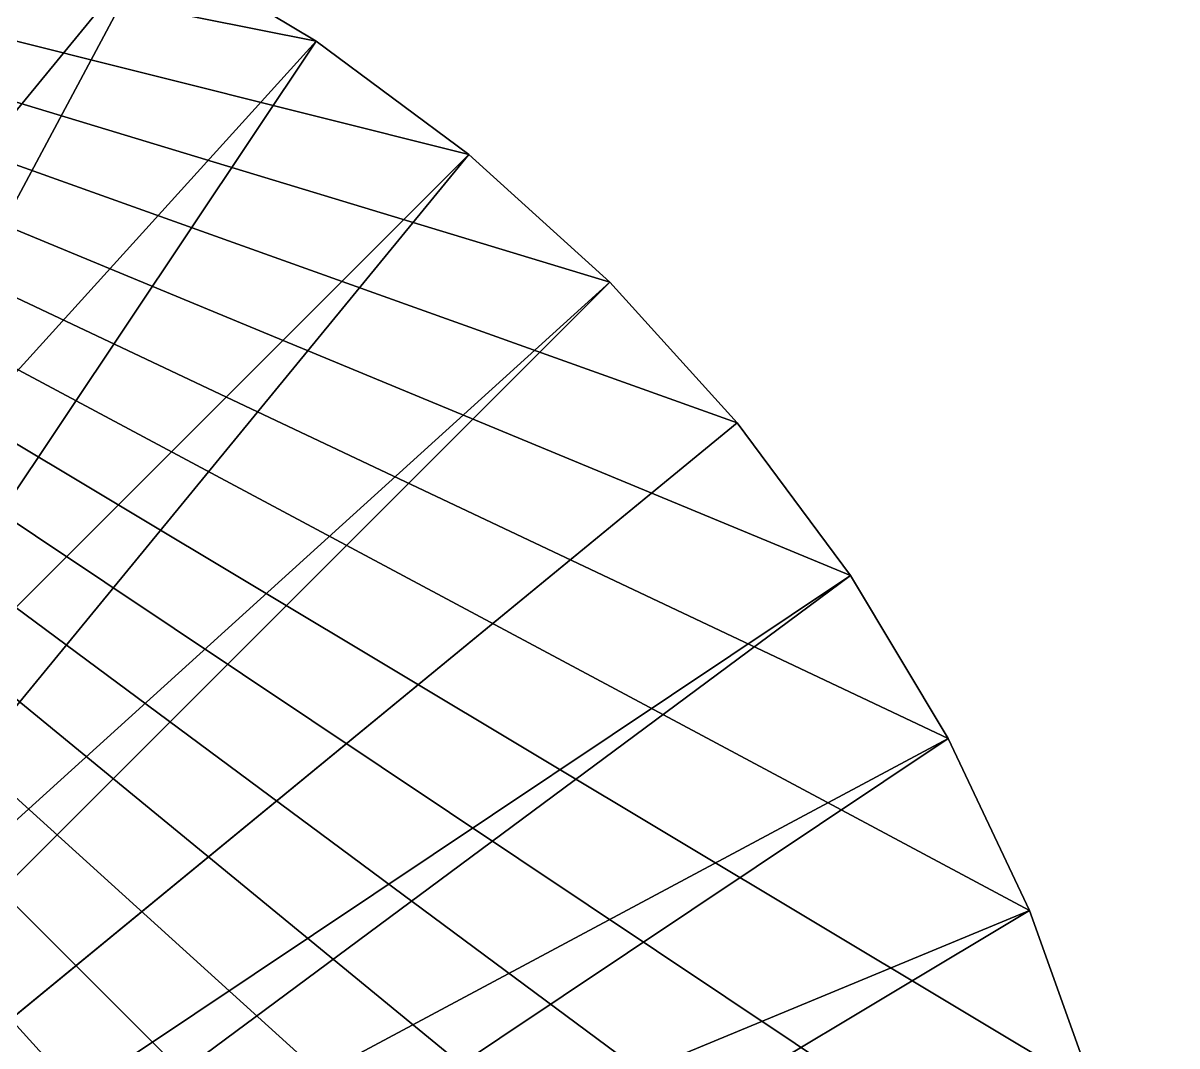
# Model space of a CAD drawing. Header units: millimetres. Extents: x 3500 to 25050, y 1500 to 19500.
# Drawn here: x 7011 to 8500, y 14782 to 16102 of the extents above; entities that cross this region are included whole.
import ezdxf

# ---------------------------------------------------------------- set-up
doc = ezdxf.new("R2010")
doc.units = ezdxf.units.MM
doc.layers.add('3D-EQUIP-TANK', color=7, linetype='Continuous', true_color=0xc9d3de)

msp = doc.modelspace()

# ---------------------------------------------------------------- meshes
at = {"layer": '3D-EQUIP-TANK'}
mesh = msp.add_polyface(dxfattribs=at)
corners = [(4821.5, 16204.8), (4821.5, 16204.8, 6000), (5043.3, 16309.7), (5043.3, 16309.7, 6000), (5274.3, 16392.4), (5274.3, 16392.4, 6000), (5512.3, 16452), (5512.3, 16452, 6000), (5755, 16488), (5755, 16488, 6000), (6000, 16500), (6000, 16500, 6000), (6245, 16488), (6487.7, 16452), (4611.1, 16078.7), (4414, 15932.5), (4232.2, 15767.8), (4067.5, 15586), (3921.3, 15388.9), (6725.7, 16392.4), (4067.5, 12414), (6956.7, 16309.7), (6487.7, 16452, 6000), (8078.7, 12611.1, 6000), (4611.1, 16078.7, 6000), (4414, 15932.5, 6000), (6956.7, 11690.3, 6000), (4232.2, 15767.8, 6000), (4067.5, 15586, 6000), (3921.3, 15388.9, 6000), (6245, 16488, 6000), (4414, 15932.5, 6000), (6725.7, 16392.4, 6000), (4067.5, 12414, 6000), (6956.7, 16309.7, 6000), (6000, 14000, 6400)]
mesh.append_faces([[corners[k] for k in face] for face in [(0, 1, 2), (1, 3, 2), (2, 3, 4), (3, 5, 4), (4, 5, 6), (5, 7, 6), (6, 7, 8), (7, 9, 8), (8, 9, 10), (9, 11, 10), (10, 12, 8), (8, 12, 6), (6, 13, 4), (4, 13, 2), (2, 13, 0), (0, 13, 14), (14, 13, 15), (15, 13, 16), (16, 13, 17), (17, 13, 18), (13, 19, 20), (19, 21, 20), (9, 7, 22), (3, 1, 23), (1, 24, 23), (24, 25, 26), (25, 27, 26), (27, 28, 26), (28, 29, 26), (9, 30, 7), (7, 22, 5), (5, 22, 3), (3, 22, 1), (1, 22, 24), (24, 22, 31), (31, 22, 27), (27, 22, 28), (28, 22, 29), (22, 32, 33), (32, 34, 33), (35, 11, 9), (35, 9, 7), (35, 7, 5), (35, 5, 3), (35, 3, 1), (35, 1, 24), (35, 24, 31), (35, 31, 27)]])
mesh = msp.add_polyface(dxfattribs=at)
corners = [(6000, 16500), (6000, 16500, 6000), (6245, 16488), (6245, 16488, 6000), (6487.7, 16452), (6487.7, 16452, 6000), (6725.7, 16392.4), (6725.7, 16392.4, 6000), (6956.7, 16309.7), (6956.7, 16309.7, 6000), (7178.5, 16204.8), (7178.5, 16204.8, 6000), (7388.9, 16078.7), (7388.9, 16078.7, 6000), (7586, 15932.5), (7586, 15932.5, 6000), (7767.8, 15767.8), (7767.8, 15767.8, 6000), (7932.5, 15586), (7932.5, 15586, 6000), (8078.7, 15388.9), (8078.7, 15388.9, 6000), (8204.8, 15178.5), (8204.8, 15178.5, 6000), (5512.3, 16452), (5755, 16488, 6000), (5512.3, 16452, 6000), (8309.7, 14956.7, 6000), (8392.4, 14725.7, 6000), (8452, 14487.7, 6000), (5274.3, 16392.4, 6000), (8078.7, 12611.1, 6000), (6000, 14000, 6400)]
mesh.append_faces([[corners[k] for k in face] for face in [(0, 1, 2), (1, 3, 2), (2, 3, 4), (3, 5, 4), (4, 5, 6), (5, 7, 6), (6, 7, 8), (7, 9, 8), (8, 9, 10), (9, 11, 10), (10, 11, 12), (11, 13, 12), (12, 13, 14), (13, 15, 14), (14, 15, 16), (15, 17, 16), (16, 17, 18), (17, 19, 18), (18, 19, 20), (19, 21, 20), (20, 21, 22), (21, 23, 22), (2, 4, 24), (1, 25, 3), (3, 25, 5), (5, 26, 7), (7, 26, 9), (9, 26, 11), (11, 26, 13), (13, 26, 15), (15, 26, 17), (17, 26, 19), (19, 26, 21), (21, 26, 23), (23, 26, 27), (27, 26, 28), (28, 26, 29), (26, 30, 31), (1, 3, 25), (3, 5, 26), (32, 17, 15), (32, 15, 13), (32, 13, 11), (32, 11, 9), (32, 9, 7), (32, 7, 5), (32, 5, 3), (32, 3, 1)]])
mesh = msp.add_polyface(dxfattribs=at)
corners = [(8204.8, 15178.5), (8204.8, 15178.5, 6000), (8309.7, 14956.7), (8309.7, 14956.7, 6000), (8392.4, 14725.7), (8392.4, 14725.7, 6000), (8452, 14487.7), (8452, 14487.7, 6000), (8488, 14245), (8488, 14245, 6000), (8500, 14000), (8500, 14000, 6000), (8488, 13755), (6956.7, 16309.7), (7178.5, 16204.8), (4067.5, 12414), (7388.9, 16078.7), (7586, 15932.5), (7767.8, 15767.8), (7932.5, 15586), (8078.7, 15388.9), (5512.3, 16452, 6000), (8488, 13755, 6000), (8452, 13512.3, 6000), (8392.4, 13274.3, 6000), (8309.7, 13043.3, 6000), (8204.8, 12821.5, 6000), (8078.7, 12611.1, 6000), (5274.3, 16392.4, 6000), (5043.3, 16309.7, 6000), (6956.7, 16309.7, 6000), (7178.5, 16204.8, 6000), (4067.5, 12414, 6000), (7388.9, 16078.7, 6000), (7586, 15932.5, 6000), (7767.8, 15767.8, 6000), (7932.5, 15586, 6000), (8078.7, 15388.9, 6000), (6000, 14000, 6400)]
mesh.append_faces([[corners[k] for k in face] for face in [(0, 1, 2), (1, 3, 2), (2, 3, 4), (3, 5, 4), (4, 5, 6), (5, 7, 6), (6, 7, 8), (7, 9, 8), (8, 9, 10), (9, 11, 10), (10, 11, 12), (13, 14, 15), (14, 16, 15), (16, 17, 15), (17, 18, 15), (18, 19, 15), (19, 20, 15), (20, 0, 15), (0, 2, 15), (2, 4, 15), (7, 21, 9), (9, 21, 11), (11, 21, 22), (22, 21, 23), (23, 21, 24), (24, 21, 25), (25, 21, 26), (26, 21, 27), (28, 29, 27), (30, 31, 32), (31, 33, 32), (33, 34, 32), (34, 35, 32), (35, 36, 32), (36, 37, 32), (37, 1, 32), (1, 3, 32), (3, 5, 32), (38, 22, 11), (38, 11, 9), (38, 9, 7), (38, 7, 5), (38, 5, 3), (38, 3, 1), (38, 1, 37), (38, 37, 36), (38, 36, 35)]])
mesh = msp.add_polyface(dxfattribs=at)
corners = [(6956.7, 11690.3), (6956.7, 11690.3, 6000), (6725.7, 11607.6), (6725.7, 11607.6, 6000), (6487.7, 11548), (6487.7, 11548, 6000), (6245, 11512), (6245, 11512, 6000), (6000, 11500), (6000, 11500, 6000), (8309.7, 13043.3), (8204.8, 12821.5), (4067.5, 12414), (8078.7, 12611.1), (7932.5, 12414), (7767.8, 12232.2), (7586, 12067.5), (7388.9, 11921.3), (7178.5, 11795.2), (5512.3, 11548), (5755, 11512), (8078.7, 12611.1, 6000), (4611.1, 16078.7, 6000), (7932.5, 12414, 6000), (7767.8, 12232.2, 6000), (7586, 12067.5, 6000), (7388.9, 11921.3, 6000), (7178.5, 11795.2, 6000), (5043.3, 11690.3, 6000), (8309.7, 13043.3, 6000), (8204.8, 12821.5, 6000), (4067.5, 12414, 6000), (7932.5, 12414, 6000), (7586, 12067.5, 6000), (5512.3, 11548, 6000), (5755, 11512, 6000), (6000, 14000, 6400)]
mesh.append_faces([[corners[k] for k in face] for face in [(0, 1, 2), (1, 3, 2), (2, 3, 4), (3, 5, 4), (4, 5, 6), (5, 7, 6), (6, 7, 8), (7, 9, 8), (10, 11, 12), (11, 13, 12), (13, 14, 12), (14, 15, 12), (15, 16, 12), (16, 17, 12), (17, 18, 12), (18, 0, 12), (19, 0, 20), (20, 0, 8), (8, 0, 6), (0, 2, 6), (4, 6, 2), (21, 22, 23), (23, 22, 24), (24, 22, 25), (25, 22, 26), (26, 22, 27), (27, 22, 1), (1, 28, 3), (3, 28, 5), (29, 30, 31), (30, 21, 31), (21, 32, 31), (24, 33, 28), (33, 26, 28), (26, 27, 28), (27, 1, 28), (34, 1, 35), (35, 1, 9), (9, 1, 7), (1, 3, 7), (5, 7, 3), (36, 9, 7), (36, 7, 5), (36, 5, 3), (36, 3, 1), (36, 1, 27), (36, 27, 26)]])

doc.saveas('drawing.dxf')
